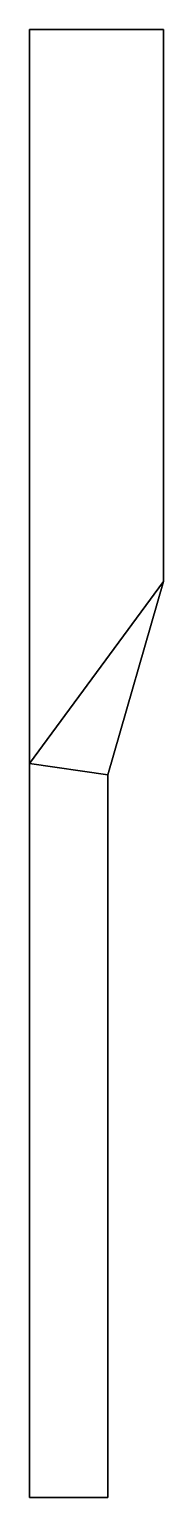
# Model space of a CAD drawing. Extents: x 0 to 313, y -225 to 0.
# Drawn here: x 0 to 20.5, y -225 to 0 of the extents above.
import ezdxf

# ---------------------------------------------------------------- set-up
doc = ezdxf.new("R2010")
doc.units = 0
doc.header["$MEASUREMENT"] = 0
doc.layers.add('ACESSORIOS', color=252, linetype='CONTINUOUS')

msp = doc.modelspace()

# ---------------------------------------------------------------- linework, layer by layer
at = {"layer": 'ACESSORIOS'}
for points in [[(0, 0), (0, -224.99), (0, -224.99, 1.12), (0, 0, 1.12)], [(0, 0, 1.12), (20.51, 0, 1.12), (20.51, 0), (0, 0)], [(0, -112.49, 1.12), (20.51, -84.58, 1.12), (20.51, 0, 1.12), (0, 0, 1.12)], [(0, -112.49), (20.51, -84.58), (20.51, 0), (0, 0)], [(20.51, 0), (20.51, -84.58), (20.51, -84.58, 1.12), (20.51, 0, 1.12)], [(12.01, -114.22, 1.12), (20.51, -84.58, 1.12), (0, -112.49, 1.12)], [(12.01, -114.22), (20.51, -84.58), (0, -112.49)], [(20.51, -84.58, 1.12), (12.01, -114.22, 1.12), (12.01, -114.22), (20.51, -84.58)], [(12.01, -114.22, 1.12), (0, -112.49, 1.12), (0, -224.99, 1.12), (12.01, -224.99, 1.12)], [(12.01, -114.22), (0, -112.49), (0, -224.99), (12.01, -224.99)], [(12.01, -114.22, 1.12), (12.01, -224.99, 1.12), (12.01, -224.99), (12.01, -114.22)], [(0, -224.99), (12.01, -224.99), (12.01, -224.99, 1.12), (0, -224.99, 1.12)]]:
    msp.add_3dface(points, dxfattribs=at)

doc.saveas('drawing.dxf')
